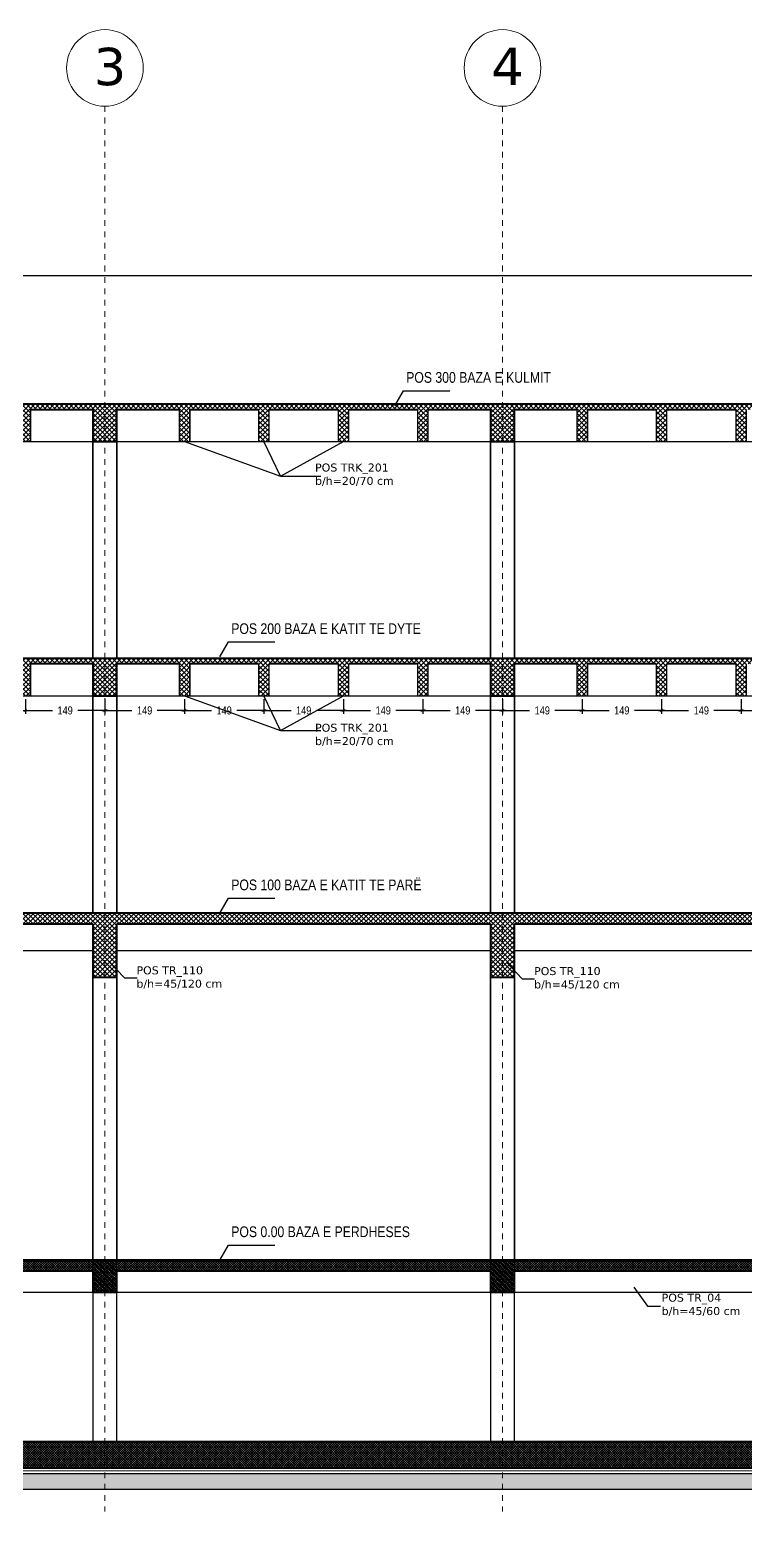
# Model space of a CAD drawing. Header units: centimetres. Extents: x 85226 to 578505, y -13061 to 170378.
# Drawn here: x 441875 to 443216, y 128143 to 130920 of the extents above; entities that cross this region are included whole.
import ezdxf

# ---------------------------------------------------------------- set-up
doc = ezdxf.new("R2010")
doc.units = ezdxf.units.CM
doc.linetypes.add('Dashed', pattern=[10.666667, 5.333333, -5.333333])
for name, color, linetype, lineweight in [('Akset_Pen_No__13', 13, 'Continuous', 18), ('muri', 7, 'Continuous', 40), ('New_01 Bodrumi_Pen_No__87', 87, 'Continuous', 18), ('Spotat', 1, 'Continuous', 15)]:
    doc.layers.add(name, color=color, linetype=linetype, lineweight=lineweight)
doc.layers.add('New_01 Bodrumi_Pen_No__88', color=7, linetype='Continuous', lineweight=18, true_color=0x092600)
doc.layers.add('New_Dimensionet_Pen_No__24', color=7, linetype='Continuous', lineweight=18, true_color=0x7f1f00)
doc.styles.add('Dimensionet CM', font='swissc.ttf', dxfattribs={"height": 15})
doc.styles.add('Mini shkronjat', font='simplex.shx', dxfattribs={"height": 6})
doc.dimstyles.new('Dimensionet CM', dxfattribs={"dimtxt": 10, "dimasz": 6, "dimexe": 6, "dimexo": 6, "dimgap": 10, "dimtad": 0, "dimtih": 1, "dimtoh": 1, "dimtxsty": 'Dimensionet CM', "dimblk": 'ARCHTICK', "dimcen": 1, "dimdle": 6, "dimadec": 0, "dimazin": 0, "dimtfac": 1, "dimtmove": 0, "dimatfit": 3, "dimldrblk": 'ARCHTICK', "dimfxl": 1, "dimarcsym": 0})
pattern_1 = [(135, (305789.556, 198503.813), (-4.49012806, -4.49012806), []), (225, (305789.556, 198503.813), (4.49012806, -4.49012806), [])]

# ---------------------------------------------------------------- blocks, each defined once
blk = doc.blocks.new('_ArchTick')
at = {"layer": 'Spotat', "color": 0, "const_width": 0.15}
blk.add_lwpolyline([(-0.5, -0.5), (0.5, 0.5)], dxfattribs=at)
blk = doc.blocks.new('*D4769')
at = {"color": 0, "lineweight": -2, "transparency": 16777216}
for p, q in [((441866.5, 129665), (441866.5, 129637.8)), ((442015.5, 129665), (442015.5, 129637.8)), ((441860.5, 129643.8), (441917.3, 129643.8)), ((442021.5, 129643.8), (441964.7, 129643.8))]:
    blk.add_line(p, q, dxfattribs=at)
at = {"layer": 'DEFPOINTS', "color": 0, "transparency": 16777216}
for p in [(441866.5, 129671), (442015.5, 129671), (442015.5, 129643.8)]:
    blk.add_point(p, dxfattribs=at)
at = {"color": 0, "lineweight": -2, "transparency": 16777216, "xscale": 6, "yscale": 6, "zscale": 6, "rotation": 180}
blk.add_blockref('_ArchTick', (441866.5, 129643.8), dxfattribs=at)
at = {"color": 0, "lineweight": -2, "transparency": 16777216, "xscale": 6, "yscale": 6, "zscale": 6}
blk.add_blockref('_ArchTick', (442015.5, 129643.8), dxfattribs=at)
at = {"color": 0, "transparency": 16777216, "insert": (441941, 129643.8), "char_height": 15, "attachment_point": 5, "style": 'Dimensionet CM'}
blk.add_mtext('149', dxfattribs=at)
blk = doc.blocks.new('*D4770')
at = {"color": 0, "lineweight": -2, "transparency": 16777216}
for p, q in [((442015.5, 129665), (442015.5, 129637.8)), ((442164.5, 129665), (442164.5, 129637.8)), ((442009.5, 129643.8), (442066.3, 129643.8)), ((442170.5, 129643.8), (442113.7, 129643.8))]:
    blk.add_line(p, q, dxfattribs=at)
at = {"layer": 'DEFPOINTS', "color": 0, "transparency": 16777216}
for p in [(442015.5, 129671), (442164.5, 129671), (442164.5, 129643.8)]:
    blk.add_point(p, dxfattribs=at)
at = {"color": 0, "lineweight": -2, "transparency": 16777216, "xscale": 6, "yscale": 6, "zscale": 6, "rotation": 180}
blk.add_blockref('_ArchTick', (442015.5, 129643.8), dxfattribs=at)
at = {"color": 0, "lineweight": -2, "transparency": 16777216, "xscale": 6, "yscale": 6, "zscale": 6}
blk.add_blockref('_ArchTick', (442164.5, 129643.8), dxfattribs=at)
at = {"color": 0, "transparency": 16777216, "insert": (442090, 129643.8), "char_height": 15, "attachment_point": 5, "style": 'Dimensionet CM'}
blk.add_mtext('149', dxfattribs=at)
blk = doc.blocks.new('*D4771')
at = {"color": 0, "lineweight": -2, "transparency": 16777216}
for p, q in [((442164.5, 129665), (442164.5, 129637.8)), ((442313.5, 129665), (442313.5, 129637.8)), ((442158.5, 129643.8), (442215.3, 129643.8)), ((442319.5, 129643.8), (442262.7, 129643.8))]:
    blk.add_line(p, q, dxfattribs=at)
at = {"layer": 'DEFPOINTS', "color": 0, "transparency": 16777216}
for p in [(442164.5, 129671), (442313.5, 129671), (442313.5, 129643.8)]:
    blk.add_point(p, dxfattribs=at)
at = {"color": 0, "lineweight": -2, "transparency": 16777216, "xscale": 6, "yscale": 6, "zscale": 6, "rotation": 180}
blk.add_blockref('_ArchTick', (442164.5, 129643.8), dxfattribs=at)
at = {"color": 0, "lineweight": -2, "transparency": 16777216, "xscale": 6, "yscale": 6, "zscale": 6}
blk.add_blockref('_ArchTick', (442313.5, 129643.8), dxfattribs=at)
at = {"color": 0, "transparency": 16777216, "insert": (442239, 129643.8), "char_height": 15, "attachment_point": 5, "style": 'Dimensionet CM'}
blk.add_mtext('149', dxfattribs=at)
blk = doc.blocks.new('*D4772')
at = {"color": 0, "lineweight": -2, "transparency": 16777216}
for p, q in [((442313.5, 129665), (442313.5, 129637.8)), ((442462.5, 129665), (442462.5, 129637.8)), ((442307.5, 129643.8), (442364.3, 129643.8)), ((442468.5, 129643.8), (442411.7, 129643.8))]:
    blk.add_line(p, q, dxfattribs=at)
at = {"layer": 'DEFPOINTS', "color": 0, "transparency": 16777216}
for p in [(442313.5, 129671), (442462.5, 129671), (442462.5, 129643.8)]:
    blk.add_point(p, dxfattribs=at)
at = {"color": 0, "lineweight": -2, "transparency": 16777216, "xscale": 6, "yscale": 6, "zscale": 6, "rotation": 180}
blk.add_blockref('_ArchTick', (442313.5, 129643.8), dxfattribs=at)
at = {"color": 0, "lineweight": -2, "transparency": 16777216, "xscale": 6, "yscale": 6, "zscale": 6}
blk.add_blockref('_ArchTick', (442462.5, 129643.8), dxfattribs=at)
at = {"color": 0, "transparency": 16777216, "insert": (442388, 129643.8), "char_height": 15, "attachment_point": 5, "style": 'Dimensionet CM'}
blk.add_mtext('149', dxfattribs=at)
blk = doc.blocks.new('*D4773')
at = {"color": 0, "lineweight": -2, "transparency": 16777216}
for p, q in [((442462.5, 129665), (442462.5, 129637.8)), ((442611.5, 129665), (442611.5, 129637.8)), ((442456.5, 129643.8), (442513.3, 129643.8)), ((442617.5, 129643.8), (442560.7, 129643.8))]:
    blk.add_line(p, q, dxfattribs=at)
at = {"layer": 'DEFPOINTS', "color": 0, "transparency": 16777216}
for p in [(442462.5, 129671), (442611.5, 129671), (442611.5, 129643.8)]:
    blk.add_point(p, dxfattribs=at)
at = {"color": 0, "lineweight": -2, "transparency": 16777216, "xscale": 6, "yscale": 6, "zscale": 6, "rotation": 180}
blk.add_blockref('_ArchTick', (442462.5, 129643.8), dxfattribs=at)
at = {"color": 0, "lineweight": -2, "transparency": 16777216, "xscale": 6, "yscale": 6, "zscale": 6}
blk.add_blockref('_ArchTick', (442611.5, 129643.8), dxfattribs=at)
at = {"color": 0, "transparency": 16777216, "insert": (442537, 129643.8), "char_height": 15, "attachment_point": 5, "style": 'Dimensionet CM'}
blk.add_mtext('149', dxfattribs=at)
blk = doc.blocks.new('*D4774')
at = {"color": 0, "lineweight": -2, "transparency": 16777216}
for p, q in [((442611.5, 129665), (442611.5, 129637.8)), ((442760.5, 129665), (442760.5, 129637.8)), ((442605.5, 129643.8), (442662.3, 129643.8)), ((442766.5, 129643.8), (442709.7, 129643.8))]:
    blk.add_line(p, q, dxfattribs=at)
at = {"layer": 'DEFPOINTS', "color": 0, "transparency": 16777216}
for p in [(442611.5, 129671), (442760.5, 129671), (442760.5, 129643.8)]:
    blk.add_point(p, dxfattribs=at)
at = {"color": 0, "lineweight": -2, "transparency": 16777216, "xscale": 6, "yscale": 6, "zscale": 6, "rotation": 180}
blk.add_blockref('_ArchTick', (442611.5, 129643.8), dxfattribs=at)
at = {"color": 0, "lineweight": -2, "transparency": 16777216, "xscale": 6, "yscale": 6, "zscale": 6}
blk.add_blockref('_ArchTick', (442760.5, 129643.8), dxfattribs=at)
at = {"color": 0, "transparency": 16777216, "insert": (442686, 129643.8), "char_height": 15, "attachment_point": 5, "style": 'Dimensionet CM'}
blk.add_mtext('149', dxfattribs=at)
blk = doc.blocks.new('*D4775')
at = {"color": 0, "lineweight": -2, "transparency": 16777216}
for p, q in [((442760.5, 129665), (442760.5, 129637.8)), ((442909.5, 129665), (442909.5, 129637.8)), ((442754.5, 129643.8), (442811.3, 129643.8)), ((442915.5, 129643.8), (442858.7, 129643.8))]:
    blk.add_line(p, q, dxfattribs=at)
at = {"layer": 'DEFPOINTS', "color": 0, "transparency": 16777216}
for p in [(442760.5, 129671), (442909.5, 129671), (442909.5, 129643.8)]:
    blk.add_point(p, dxfattribs=at)
at = {"color": 0, "lineweight": -2, "transparency": 16777216, "xscale": 6, "yscale": 6, "zscale": 6, "rotation": 180}
blk.add_blockref('_ArchTick', (442760.5, 129643.8), dxfattribs=at)
at = {"color": 0, "lineweight": -2, "transparency": 16777216, "xscale": 6, "yscale": 6, "zscale": 6}
blk.add_blockref('_ArchTick', (442909.5, 129643.8), dxfattribs=at)
at = {"color": 0, "transparency": 16777216, "insert": (442835, 129643.8), "char_height": 15, "attachment_point": 5, "style": 'Dimensionet CM'}
blk.add_mtext('149', dxfattribs=at)
blk = doc.blocks.new('*D4776')
at = {"color": 0, "lineweight": -2, "transparency": 16777216}
for p, q in [((442909.5, 129665), (442909.5, 129637.8)), ((443058.5, 129665), (443058.5, 129637.8)), ((442903.5, 129643.8), (442960.3, 129643.8)), ((443064.5, 129643.8), (443007.7, 129643.8))]:
    blk.add_line(p, q, dxfattribs=at)
at = {"layer": 'DEFPOINTS', "color": 0, "transparency": 16777216}
for p in [(442909.5, 129671), (443058.5, 129671), (443058.5, 129643.8)]:
    blk.add_point(p, dxfattribs=at)
at = {"color": 0, "lineweight": -2, "transparency": 16777216, "xscale": 6, "yscale": 6, "zscale": 6, "rotation": 180}
blk.add_blockref('_ArchTick', (442909.5, 129643.8), dxfattribs=at)
at = {"color": 0, "lineweight": -2, "transparency": 16777216, "xscale": 6, "yscale": 6, "zscale": 6}
blk.add_blockref('_ArchTick', (443058.5, 129643.8), dxfattribs=at)
at = {"color": 0, "transparency": 16777216, "insert": (442984, 129643.8), "char_height": 15, "attachment_point": 5, "style": 'Dimensionet CM'}
blk.add_mtext('149', dxfattribs=at)
blk = doc.blocks.new('*D4808')
at = {"color": 0, "lineweight": -2, "transparency": 16777216}
for p, q in [((443058.5, 129665), (443058.5, 129637.8)), ((443207.5, 129665), (443207.5, 129637.8)), ((443052.5, 129643.8), (443109.3, 129643.8)), ((443213.5, 129643.8), (443156.7, 129643.8))]:
    blk.add_line(p, q, dxfattribs=at)
at = {"layer": 'DEFPOINTS', "color": 0, "transparency": 16777216}
for p in [(443058.5, 129671), (443207.5, 129671), (443207.5, 129643.8)]:
    blk.add_point(p, dxfattribs=at)
at = {"color": 0, "lineweight": -2, "transparency": 16777216, "xscale": 6, "yscale": 6, "zscale": 6, "rotation": 180}
blk.add_blockref('_ArchTick', (443058.5, 129643.8), dxfattribs=at)
at = {"color": 0, "lineweight": -2, "transparency": 16777216, "xscale": 6, "yscale": 6, "zscale": 6}
blk.add_blockref('_ArchTick', (443207.5, 129643.8), dxfattribs=at)
at = {"color": 0, "transparency": 16777216, "insert": (443133, 129643.8), "char_height": 15, "attachment_point": 5, "style": 'Dimensionet CM'}
blk.add_mtext('149', dxfattribs=at)
blk = doc.blocks.new('*D4809')
at = {"color": 0, "lineweight": -2, "transparency": 16777216}
for p, q in [((443207.5, 129665), (443207.5, 129637.8)), ((443356.5, 129665), (443356.5, 129637.8)), ((443201.5, 129643.8), (443258.3, 129643.8)), ((443362.5, 129643.8), (443305.7, 129643.8))]:
    blk.add_line(p, q, dxfattribs=at)
at = {"layer": 'DEFPOINTS', "color": 0, "transparency": 16777216}
for p in [(443207.5, 129671), (443356.5, 129671), (443356.5, 129643.8)]:
    blk.add_point(p, dxfattribs=at)
at = {"color": 0, "lineweight": -2, "transparency": 16777216, "xscale": 6, "yscale": 6, "zscale": 6, "rotation": 180}
blk.add_blockref('_ArchTick', (443207.5, 129643.8), dxfattribs=at)
at = {"color": 0, "lineweight": -2, "transparency": 16777216, "xscale": 6, "yscale": 6, "zscale": 6}
blk.add_blockref('_ArchTick', (443356.5, 129643.8), dxfattribs=at)
at = {"color": 0, "transparency": 16777216, "insert": (443282, 129643.8), "char_height": 15, "attachment_point": 5, "style": 'Dimensionet CM'}
blk.add_mtext('149', dxfattribs=at)

msp = doc.modelspace()

# ---------------------------------------------------------------- hatches: boundary and pattern name
h = msp.add_hatch()
h.set_pattern_fill('ANSI37', color=256, scale=2, angle=90, style=0)
h.set_pattern_definition([(135, (305789.556, 198980.813), (-4.49012806, -4.49012806), []), (225, (305789.556, 198980.813), (4.49012806, -4.49012806), [])])
h.paths.add_polyline_path([(442015.535, 130217.973), (441270.535, 130217.973), (441270.535, 130147.973), (441293.035, 130147.973), (441293.035, 130207.973), (441409.535, 130207.973), (441409.535, 130147.973), (441429.535, 130147.973), (441429.535, 130207.973), (441558.535, 130207.973), (441558.535, 130147.973), (441578.535, 130147.973), (441578.535, 130207.973), (441707.535, 130207.973), (441707.535, 130147.973), (441727.535, 130147.973), (441727.535, 130207.973), (441856.535, 130207.973), (441856.535, 130147.973), (441876.535, 130147.973), (441876.535, 130207.973), (441993.035, 130207.973), (441993.035, 130147.973), (442015.535, 130147.973)])
h = msp.add_hatch()
h.set_pattern_fill('ANSI37', color=256, scale=2, angle=90, style=0)
h.set_pattern_definition([(135, (306534.556, 198980.813), (-4.49012806, -4.49012806), []), (225, (306534.556, 198980.813), (4.49012806, -4.49012806), [])])
h.paths.add_polyline_path([(442760.535, 130217.973), (442015.535, 130217.973), (442015.535, 130147.973), (442038.035, 130147.973), (442038.035, 130207.973), (442154.535, 130207.973), (442154.535, 130147.973), (442174.535, 130147.973), (442174.535, 130207.973), (442303.535, 130207.973), (442303.535, 130147.973), (442323.535, 130147.973), (442323.535, 130207.973), (442452.535, 130207.973), (442452.535, 130147.973), (442472.535, 130147.973), (442472.535, 130207.973), (442601.535, 130207.973), (442601.535, 130147.973), (442621.535, 130147.973), (442621.535, 130207.973), (442738.035, 130207.973), (442738.035, 130147.973), (442760.535, 130147.973)])
h = msp.add_hatch()
h.set_pattern_fill('ANSI37', color=256, scale=2, angle=90, style=0)
h.set_pattern_definition([(135, (307279.556, 198980.813), (-4.49012806, -4.49012806), []), (225, (307279.556, 198980.813), (4.49012806, -4.49012806), [])])
h.paths.add_polyline_path([(443505.535, 130217.973), (442760.535, 130217.973), (442760.535, 130147.973), (442783.035, 130147.973), (442783.035, 130207.973), (442899.535, 130207.973), (442899.535, 130147.973), (442919.535, 130147.973), (442919.535, 130207.973), (443048.535, 130207.973), (443048.535, 130147.973), (443068.535, 130147.973), (443068.535, 130207.973), (443197.535, 130207.973), (443197.535, 130147.973), (443217.535, 130147.973), (443217.535, 130207.973), (443346.535, 130207.973), (443346.535, 130147.973), (443366.535, 130147.973), (443366.535, 130207.973), (443483.035, 130207.973), (443483.035, 130147.973), (443505.535, 130147.973)])
h = msp.add_hatch()
h.set_pattern_fill('ANSI37', color=256, scale=2, angle=90, style=0)
h.set_pattern_definition(pattern_1)
h.paths.add_polyline_path([(441293.035, 129730.973), (441409.535, 129730.973), (441409.535, 129670.973), (441429.535, 129670.973), (441429.535, 129730.973), (441558.535, 129730.973), (441558.535, 129670.973), (441578.535, 129670.973), (441578.535, 129730.973), (441707.535, 129730.973), (441707.535, 129670.973), (441727.535, 129670.973), (441727.535, 129730.973), (441856.535, 129730.973), (441856.535, 129670.973), (441876.535, 129670.973), (441876.535, 129730.973), (441993.035, 129730.973), (441993.035, 129670.973), (442015.535, 129670.973), (442015.535, 129740.973), (441270.535, 129740.973), (441270.535, 129670.973), (441293.035, 129670.973)])
h = msp.add_hatch()
h.set_pattern_fill('ANSI37', color=256, scale=2, angle=90, style=0)
h.set_pattern_definition(pattern_1)
h.paths.add_polyline_path([(442038.035, 129730.973), (442154.535, 129730.973), (442154.535, 129670.973), (442174.535, 129670.973), (442174.535, 129730.973), (442303.535, 129730.973), (442303.535, 129670.973), (442323.535, 129670.973), (442323.535, 129730.973), (442452.535, 129730.973), (442452.535, 129670.973), (442472.535, 129670.973), (442472.535, 129730.973), (442601.535, 129730.973), (442601.535, 129670.973), (442621.535, 129670.973), (442621.535, 129730.973), (442738.035, 129730.973), (442738.035, 129670.973), (442760.535, 129670.973), (442760.535, 129740.973), (442738.035, 129740.973), (442738.035, 129740.973), (442038.035, 129740.973), (442038.035, 129740.973), (442015.535, 129740.973), (442015.535, 129670.973), (442038.035, 129670.973)])
h = msp.add_hatch()
h.set_pattern_fill('ANSI37', color=256, scale=2, angle=90, style=0)
h.set_pattern_definition([(135, (306534.556, 198503.813), (-4.49012806, -4.49012806), []), (225, (306534.556, 198503.813), (4.49012806, -4.49012806), [])])
h.paths.add_polyline_path([(443505.535, 129740.973), (443483.035, 129740.973), (443483.035, 129740.973), (442783.035, 129740.973), (442783.035, 129740.973), (442760.535, 129740.973), (442760.535, 129670.973), (442783.035, 129670.973), (442783.035, 129730.973), (442899.535, 129730.973), (442899.535, 129670.973), (442919.535, 129670.973), (442919.535, 129730.973), (443048.535, 129730.973), (443048.535, 129670.973), (443068.535, 129670.973), (443068.535, 129730.973), (443197.535, 129730.973), (443197.535, 129670.973), (443217.535, 129670.973), (443217.535, 129730.973), (443346.535, 129730.973), (443346.535, 129670.973), (443366.535, 129670.973), (443366.535, 129730.973), (443483.035, 129730.973), (443483.035, 129670.973), (443505.535, 129670.973)])
h = msp.add_hatch()
h.set_pattern_fill('ANSI37', color=256, scale=2, angle=90, style=0)
h.set_pattern_definition([(135, (305789.556, 198486.813), (-4.49012806, -4.49012806), []), (225, (305789.556, 198486.813), (4.49012806, -4.49012806), [])])
h.paths.add_polyline_path([(440525.535, 129263.973), (440353.035, 129263.973), (440353.035, 129243.973), (440503.035, 129243.973), (440503.035, 129193.973), (440525.535, 129193.973)])
h.paths.add_polyline_path([(440548.035, 129243.973), (441248.035, 129243.973), (441248.035, 129143.973), (441270.535, 129143.973), (441270.535, 129263.973), (440525.535, 129263.973), (440525.535, 129193.973), (440548.035, 129193.973)])
h.paths.add_polyline_path([(442015.535, 129263.973), (441270.535, 129263.973), (441270.535, 129143.973), (441293.035, 129143.973), (441293.035, 129193.973), (441293.035, 129243.973), (441993.035, 129243.973), (441993.035, 129143.973), (442015.535, 129143.973)])
h.paths.add_polyline_path([(442760.535, 129263.973), (442015.535, 129263.973), (442015.535, 129143.973), (442038.035, 129143.973), (442038.035, 129193.973), (442038.035, 129243.973), (442738.035, 129243.973), (442738.035, 129143.973), (442760.535, 129143.973)])
h.paths.add_polyline_path([(443505.535, 129263.973), (442760.535, 129263.973), (442760.535, 129143.973), (442783.035, 129143.973), (442783.035, 129193.973), (442783.035, 129243.973), (443483.035, 129243.973), (443483.035, 129143.973), (443505.535, 129143.973)])
h.paths.add_polyline_path([(444250.535, 129263.973), (443505.535, 129263.973), (443505.535, 129143.973), (443528.035, 129143.973), (443528.035, 129193.973), (443528.035, 129243.973), (444228.035, 129243.973), (444228.035, 129143.973), (444250.535, 129143.973)])
h.paths.add_polyline_path([(444995.535, 129263.973), (444250.535, 129263.973), (444250.535, 129143.973), (444273.035, 129143.973), (444273.035, 129193.973), (444273.035, 129243.973), (444973.035, 129243.973), (444973.035, 129143.973), (444995.535, 129143.973)])
h.paths.add_polyline_path([(445018.035, 129263.973), (444995.535, 129263.973), (444995.535, 129143.973), (445018.035, 129143.973), (445018.035, 129193.973)])
h = msp.add_hatch()
h.set_pattern_fill('ANSI37', color=256)
h.set_pattern_definition([(45, (-606032.4683, 729613.727), (-2.24506403, 2.24506403), []), (135, (-606032.4683, 729613.727), (-2.24506403, -2.24506403), [])])
h.paths.add_polyline_path([(440503.035, 128613.973), (440503.035, 128553.973), (440548.035, 128553.973), (440548.035, 128593.973), (441248.035, 128593.973), (441248.035, 128553.973), (441293.035, 128553.973), (441293.035, 128593.973), (441993.035, 128593.973), (441993.035, 128553.973), (442038.035, 128553.973), (442038.035, 128593.973), (442738.035, 128593.973), (442738.035, 128553.973), (442783.035, 128553.973), (442783.035, 128593.973), (443483.035, 128593.973), (443483.035, 128553.973), (443528.035, 128553.973), (443528.035, 128593.973), (444228.035, 128593.973), (444228.035, 128553.973), (444273.035, 128553.973), (444273.035, 128593.973), (444973.035, 128593.973), (444973.035, 128553.973), (445018.035, 128553.973), (445018.035, 128613.973)])
h = msp.add_hatch()
h.set_pattern_fill('ANSI37', color=256, scale=2, angle=90, style=0)
h.set_pattern_definition([(135, (307279.556, 198486.813), (-4.49012806, -4.49012806), []), (225, (307279.556, 198486.813), (4.49012806, -4.49012806), [])])
h.paths.add_polyline_path([(442015.535, 128613.973), (441993.035, 128613.973), (441993.035, 128553.973), (442015.535, 128553.973)])
h.paths.add_polyline_path([(442038.035, 128613.973), (442015.535, 128613.973), (442015.535, 128553.973), (442038.035, 128553.973)])
h = msp.add_hatch()
h.set_pattern_fill('ANSI37', color=256, scale=2, angle=90, style=0)
h.set_pattern_definition([(135, (308024.556, 198486.813), (-4.49012806, -4.49012806), []), (225, (308024.556, 198486.813), (4.49012806, -4.49012806), [])])
h.paths.add_polyline_path([(442760.535, 128613.973), (442738.035, 128613.973), (442738.035, 128553.973), (442760.535, 128553.973)])
h.paths.add_polyline_path([(442783.035, 128613.973), (442760.535, 128613.973), (442760.535, 128553.973), (442783.035, 128553.973)])
h = msp.add_hatch()
h.set_pattern_fill('ANSI37', color=256)
h.set_pattern_definition([(45, (-606032.4683, 729907.1185), (-2.24506403, 2.24506403), []), (135, (-606032.4683, 729907.1185), (-2.24506403, -2.24506403), [])])
h.paths.add_polyline_path([(445038.035, 128223.973), (440483.035, 128223.973), (440483.035, 128273.973), (445038.035, 128273.973)])
h = msp.add_hatch()
h.set_pattern_fill('GRAVEL', color=256)
h.set_pattern_definition([(228.0127875, (-606014.1803, 729932.5185), (-203.200000016, -228.5999999858), [3.4172144, -338.3048364]), (184.969741, (-606016.4663, 729929.9785), (304.7999998794, 25.400001447), [5.8640472, -580.54048894]), (132.5104471, (-606022.3083, 729929.4705), (254.0000001073, -279.3999999025), [4.1348152, -409.34722794]), (267.273689, (-606032.2143, 729923.1205), (25.4000000532, 507.9999999973), [5.3400452, -528.66437426]), (292.83365418, (-606032.4683, 729917.7865), (-127.0000000106, 304.7999999956), [5.236337, -518.39807745]), (357.273689, (-606030.4363, 729912.9605), (-507.9999999973, 25.4000000532), [5.3400452, -528.66437426]), (37.69424047, (-606025.1023, 729912.7065), (-330.19999998536, -254.000000019), [7.0619366, -699.13115314]), (72.25532837, (-606019.5143, 729917.0245), (177.8000000478, 558.7999999848), [6.6671952, -660.052566]), (121.42956562, (-606017.4823, 729923.3745), (-203.2000000288, 330.1999999823), [5.35813, -530.455457]), (175.2363583, (-606020.2763, 729927.9465), (279.399999996, -25.400000044), [6.1171328, -299.7393695]), (222.3974378, (-606026.3723, 729928.4545), (-304.79999999025, -279.40000001064), [7.9107792, -783.1677251]), (138.81407483, (-606007.0683, 729922.8665), (-177.7999999893, 152.4000000124), [2.7000454, -267.30565824]), (171.4692344, (-606009.1003, 729924.6445), (330.2000000089, -50.7999999424), [5.1368198, -508.54638997]), (225, (-606014.18, 729925.406), (-4e-15, -25.4), [3.5920934, -32.3289311]), (203.1985905, (-606015.9583, 729928.4545), (127.0000000035, 50.799999991), [1.9344132, -191.5062237]), (291.8014095, (-606017.7363, 729927.6925), (-25.400000005, 76.199999998), [2.7356562, -134.0475299]), (30.96375653, (-606016.7203, 729925.1525), (76.200000002, 50.799999997), [4.4431966, -143.66298153]), (161.5650512, (-606012.91, 729927.4385), (50.8, -25.4), [3.2128714, -77.10898117]), (16.38954033, (-606032.4683, 729927.6925), (254, 76.2), [4.50088, -445.5882667]), (70.34617594, (-606028.1503, 729928.9625), (-101.6000000093, -279.3999999967), [3.7759894, -373.8221568]), (293.1985905, (-606012.9103, 729932.5185), (-50.799999991, 127.000000004), [3.868801, -189.5718359]), (343.61045967, (-606011.3863, 729928.9625), (-254.0000000053, 76.1999999822), [4.50088, -445.5882667]), (339.44395478, (-606032.4683, 729911.9445), (-127, 50.8), [4.340352, -212.67734313]), (294.7751406, (-606028.4043, 729910.4205), (-127.0000001512, 279.3999999313), [3.6367212, -360.0359338]), (66.8014095, (-606012.6563, 729907.1185), (50.799999992, 127.000000003), [3.868801, -189.5718359]), (17.35402464, (-606011.1323, 729910.6745), (-330.1999999934, -101.6000000213), [4.2578274, -421.5237598]), (69.44395478, (-606025.1023, 729907.1185), (-50.800000001, -127), [2.170176, -214.84751913]), (101.30993247, (-606014.1803, 729907.1185), (-25.4, 101.6), [1.295146, -128.21994965]), (165.96375653, (-606014.434, 729908.3885), (76.2, -25.4), [5.236337, -99.4905459]), (186.00900596, (-606019.5143, 729909.6585), (253.9999999987, 25.4000000133), [4.85267, -480.41364863]), (303.6900675, (-606016.72, 729922.8665), (-25.400000004, 50.8), [3.6632388, -87.9177636]), (353.15722659, (-606014.6883, 729919.8185), (431.80000000266, -50.7999999774), [6.3955676, -633.16009065]), (60.9453959, (-606008.3383, 729919.0565), (-101.600000003, -177.7999999984), [2.6150824, -258.8939232]), (90, (-606007.068, 729921.342), (-25.4, 25.4), [1.524, -23.876]), (120.25643716, (-606020.0223, 729910.4205), (101.5999999876, -177.800000007), [3.5286696, -349.33940773]), (48.0127875, (-606021.8003, 729913.4685), (203.2000000168, 228.599999985), [6.8344288, -334.887622]), (0, (-606017.228, 729918.548), (25.4, 25.4), [6.604, -18.796]), (325.3048465, (-606010.6243, 729918.5485), (254.0000000962, -177.7999998625), [4.0160956, -397.59316724]), (254.0546041, (-606007.3223, 729916.2625), (-25.399999998, -101.6), [3.6982908, -181.2165004]), (207.64597536, (-606008.3383, 729912.7065), (-482.6000000177, -253.9999999663), [6.021451, -596.12464423]), (175.42607874, (-606013.6723, 729909.9125), (-330.2, 25.4), [6.3702946, -630.65846456])])
h.paths.add_polyline_path([(440463.035, 128213.973), (445058.035, 128213.973), (445058.035, 128183.973), (440463.035, 128183.973)])

# ---------------------------------------------------------------- linework, layer by layer
for p, q in [((445718.028, 130457.973), (440859.578, 130457.973)), ((440859.578, 130217.973), (445018.035, 130217.973)), ((442558.502, 130214.866), (442574.793, 130242.942)), ((442574.793, 130242.942), (442661.584, 130242.942)), ((441993.035, 130207.973), (441876.535, 130207.973)), ((441993.035, 129740.973), (441993.035, 130207.973)), ((441993.035, 130207.973), (441993.035, 129740.973)), ((441993.035, 129740.973), (441993.035, 130207.973)), ((442038.035, 130207.973), (442038.035, 129740.973)), ((442154.535, 130207.973), (442038.035, 130207.973)), ((442038.035, 129740.973), (442038.035, 130207.973)), ((442038.035, 129740.973), (442038.035, 130207.973)), ((442154.535, 130207.973), (442154.535, 130147.973)), ((442303.535, 130207.973), (442174.535, 130207.973)), ((442174.535, 130207.973), (442174.535, 130147.973)), ((442452.535, 130207.973), (442323.535, 130207.973)), ((442601.535, 130207.973), (442472.535, 130207.973)), ((442738.035, 130207.973), (442621.535, 130207.973)), ((442738.035, 130207.973), (442738.035, 129740.973)), ((442738.035, 129740.973), (442738.035, 130207.973)), ((442738.035, 129740.973), (442738.035, 130197.973)), ((442899.535, 130207.973), (442783.035, 130207.973)), ((442783.035, 129740.973), (442783.035, 130207.973)), ((442783.035, 129740.973), (442783.035, 130207.973)), ((442783.035, 130197.973), (442783.035, 129740.973)), ((442899.535, 130207.973), (442899.535, 130147.973)), ((443048.535, 130207.973), (442919.535, 130207.973)), ((442919.535, 130207.973), (442919.535, 130147.973)), ((443197.535, 130207.973), (443068.535, 130207.973)), ((440548.035, 130147.973), (444973.035, 130147.973)), ((442164.535, 130147.973), (442344.325, 130083.083)), ((442344.325, 130083.083), (442313.535, 130147.973)), ((442344.325, 130083.083), (442462.535, 130147.973)), ((442344.325, 130083.083), (442420.129, 130083.083)), ((442230.76, 129744.1), (442247.05, 129772.176)), ((442247.05, 129772.176), (442333.842, 129772.176)), ((441293.035, 129740.973), (441993.035, 129740.973)), ((441993.035, 129740.973), (442038.035, 129740.973)), ((441993.035, 129730.973), (441993.035, 129263.973)), ((441993.035, 129263.973), (441993.035, 129730.973)), ((442038.035, 129740.973), (442738.035, 129740.973)), ((442038.035, 129263.973), (442038.035, 129730.973)), ((442038.035, 129730.973), (442038.035, 129263.973)), ((442154.535, 129730.973), (442154.535, 129670.973)), ((442174.535, 129730.973), (442174.535, 129670.973)), ((442738.035, 129740.973), (442783.035, 129740.973)), ((442738.035, 129730.973), (442738.035, 129263.973)), ((442738.035, 129263.973), (442738.035, 129730.973)), ((442783.035, 129740.973), (443483.035, 129740.973)), ((442783.035, 129263.973), (442783.035, 129730.973)), ((442783.035, 129730.973), (442783.035, 129263.973)), ((442899.535, 129730.973), (442899.535, 129670.973)), ((442919.535, 129730.973), (442919.535, 129670.973)), ((441293.035, 129670.973), (444973.035, 129670.973)), ((442164.535, 129670.973), (442344.325, 129606.083)), ((442344.325, 129606.083), (442313.535, 129670.973)), ((442344.325, 129606.083), (442462.535, 129670.973)), ((442344.325, 129606.083), (442420.129, 129606.083)), ((442230.76, 129263.973), (442247.05, 129292.049)), ((442247.05, 129292.049), (442333.842, 129292.049)), ((441293.035, 129263.973), (441993.035, 129263.973)), ((441993.035, 129263.973), (442038.035, 129263.973)), ((442038.035, 129263.973), (442738.035, 129263.973)), ((442738.035, 129263.973), (442783.035, 129263.973)), ((442783.035, 129263.973), (443483.035, 129263.973)), ((441293.035, 129193.973), (441993.035, 129193.973)), ((441993.035, 128613.973), (441993.035, 129193.973)), ((441993.035, 129193.973), (441993.035, 128613.973)), ((442038.035, 129193.973), (442038.035, 128613.973)), ((442038.035, 128613.973), (442038.035, 129193.973)), ((442038.035, 129193.973), (442738.035, 129193.973)), ((442738.035, 128613.973), (442738.035, 129193.973)), ((442738.035, 129193.973), (442738.035, 128613.973)), ((442783.035, 129193.973), (442783.035, 128613.973)), ((442783.035, 128613.973), (442783.035, 129193.973)), ((442783.035, 129193.973), (443483.035, 129193.973)), ((442023.19, 129173.378), (442052.407, 129142.604)), ((442768.19, 129172.009), (442797.407, 129141.236)), ((441993.035, 129143.973), (442038.035, 129143.973)), ((442052.407, 129142.604), (442075.702, 129142.604)), ((442738.035, 129143.973), (442783.035, 129143.973)), ((442797.407, 129141.236), (442820.702, 129141.236)), ((442230.76, 128613.973), (442247.05, 128642.049)), ((442247.05, 128642.049), (442333.842, 128642.049)), ((440548.035, 128553.973), (444973.035, 128553.973)), ((443006.748, 128563.285), (443032.186, 128527.528)), ((443032.186, 128527.528), (443056.329, 128527.528))]:
    msp.add_line(p, q)
for points in [[(441856.535, 130207.973), (441856.535, 130147.973), (441876.535, 130147.973), (441876.535, 130207.973)], [(442154.535, 130207.973), (442154.535, 130147.973), (442174.535, 130147.973), (442174.535, 130207.973)], [(442303.535, 130207.973), (442303.535, 130147.973), (442323.535, 130147.973), (442323.535, 130207.973)], [(442452.535, 130207.973), (442452.535, 130147.973), (442472.535, 130147.973), (442472.535, 130207.973)], [(442601.535, 130207.973), (442601.535, 130147.973), (442621.535, 130147.973), (442621.535, 130207.973)], [(442899.535, 130207.973), (442899.535, 130147.973), (442919.535, 130147.973), (442919.535, 130207.973)], [(443048.535, 130207.973), (443048.535, 130147.973), (443068.535, 130147.973), (443068.535, 130207.973)], [(443197.535, 130207.973), (443197.535, 130147.973), (443217.535, 130147.973), (443217.535, 130207.973)], [(441856.535, 129730.973), (441856.535, 129670.973), (441876.535, 129670.973), (441876.535, 129730.973)], [(442154.535, 129730.973), (442154.535, 129670.973), (442174.535, 129670.973), (442174.535, 129730.973)], [(442303.535, 129730.973), (442303.535, 129670.973), (442323.535, 129670.973), (442323.535, 129730.973)], [(442452.535, 129730.973), (442452.535, 129670.973), (442472.535, 129670.973), (442472.535, 129730.973)], [(442601.535, 129730.973), (442601.535, 129670.973), (442621.535, 129670.973), (442621.535, 129730.973)], [(442899.535, 129730.973), (442899.535, 129670.973), (442919.535, 129670.973), (442919.535, 129730.973)], [(443048.535, 129730.973), (443048.535, 129670.973), (443068.535, 129670.973), (443068.535, 129730.973)], [(443197.535, 129730.973), (443197.535, 129670.973), (443217.535, 129670.973), (443217.535, 129730.973)], [(441993.035, 128613.973), (441993.035, 128553.973), (442038.035, 128553.973), (442038.035, 128613.973), (441993.035, 128613.973)], [(442738.035, 128613.973), (442738.035, 128553.973), (442783.035, 128553.973), (442783.035, 128613.973), (442738.035, 128613.973)], [(440463.035, 128213.973), (445058.035, 128213.973), (445058.035, 128183.973), (440463.035, 128183.973), (440463.035, 128213.973)]]:
    msp.add_lwpolyline(points)
for points in [[(441993.035, 128273.973), (442038.035, 128273.973), (442038.035, 128553.973), (441993.035, 128553.973)], [(442738.035, 128273.973), (442783.035, 128273.973), (442783.035, 128553.973), (442738.035, 128553.973)]]:
    msp.add_lwpolyline(points, close=True)
at = {"layer": 'Akset_Pen_No__13', "color": 251, "linetype": 'Dashed', "ltscale": 2}
for p, q in [((442015.535, 130775.961), (442015.535, 128143.089)), ((442760.535, 130775.961), (442760.535, 128143.089))]:
    msp.add_line(p, q, dxfattribs=at)
at = {"layer": 'Akset_Pen_No__13', "color": 251, "ltscale": 2}
for centre in [(442015.535, 130847.766), (442760.535, 130847.766)]:
    msp.add_circle(centre, 71.805, dxfattribs=at)
at = {"layer": 'muri'}
for p, q in [((445018.035, 130217.973), (440353.035, 130217.973)), ((441876.535, 130207.973), (441993.035, 130207.973)), ((441993.035, 130207.973), (441993.035, 130147.973)), ((442038.035, 130147.973), (442038.035, 130207.973)), ((442038.035, 130207.973), (442154.535, 130207.973)), ((442174.535, 130207.973), (442303.535, 130207.973)), ((442323.535, 130207.973), (442452.535, 130207.973)), ((442472.535, 130207.973), (442601.535, 130207.973)), ((442621.535, 130207.973), (442738.035, 130207.973)), ((442738.035, 130207.973), (442738.035, 130147.973)), ((442783.035, 130147.973), (442783.035, 130207.973)), ((442783.035, 130207.973), (442899.535, 130207.973)), ((442919.535, 130207.973), (443048.535, 130207.973)), ((443068.535, 130207.973), (443197.535, 130207.973)), ((441993.035, 130147.973), (442038.035, 130147.973)), ((442738.035, 130147.973), (442783.035, 130147.973)), ((445018.035, 129740.973), (440353.035, 129740.973)), ((441993.035, 129730.973), (441876.535, 129730.973)), ((441993.035, 129730.973), (441993.035, 129670.973)), ((442038.035, 129670.973), (442038.035, 129730.973)), ((442154.535, 129730.973), (442038.035, 129730.973)), ((442303.535, 129730.973), (442174.535, 129730.973)), ((442452.535, 129730.973), (442323.535, 129730.973)), ((442601.535, 129730.973), (442472.535, 129730.973)), ((442738.035, 129730.973), (442621.535, 129730.973)), ((442738.035, 129730.973), (442738.035, 129670.973)), ((442783.035, 129670.973), (442783.035, 129730.973)), ((442899.535, 129730.973), (442783.035, 129730.973)), ((443048.535, 129730.973), (442919.535, 129730.973)), ((443197.535, 129730.973), (443068.535, 129730.973)), ((441993.035, 129670.973), (442038.035, 129670.973)), ((442738.035, 129670.973), (442783.035, 129670.973)), ((445018.035, 129263.973), (440353.035, 129263.973)), ((441293.035, 129243.973), (441993.035, 129243.973)), ((441993.035, 129243.973), (441993.035, 129143.973)), ((442038.035, 129243.973), (442738.035, 129243.973)), ((442038.035, 129143.973), (442038.035, 129243.973)), ((442738.035, 129243.973), (442738.035, 129143.973)), ((442783.035, 129243.973), (443483.035, 129243.973)), ((442783.035, 129143.973), (442783.035, 129243.973)), ((441993.035, 129143.973), (442038.035, 129143.973)), ((442738.035, 129143.973), (442783.035, 129143.973)), ((440503.035, 128613.973), (451292.695, 128613.973))]:
    msp.add_line(p, q, dxfattribs=at)
msp.add_lwpolyline([(441293.035, 128593.973), (441993.035, 128593.973), (441993.035, 128553.973), (442038.035, 128553.973), (442038.035, 128593.973), (442738.035, 128593.973), (442738.035, 128553.973), (442783.035, 128553.973), (442783.035, 128593.973), (443483.035, 128593.973), (443483.035, 128553.973), (443528.035, 128553.973), (443528.035, 128593.973), (444228.035, 128593.973), (444228.035, 128553.973), (444273.035, 128553.973), (444273.035, 128593.973), (444973.035, 128593.973), (444973.035, 128553.973), (445018.035, 128553.973), (445018.035, 128613.973), (440503.035, 128613.973)], dxfattribs=at)
msp.add_lwpolyline([(445038.035, 128223.973), (440483.035, 128223.973), (440483.035, 128273.973), (445038.035, 128273.973)], close=True, dxfattribs=at)
at = {"layer": 'New_01 Bodrumi_Pen_No__87', "color": 87, "linetype": 'Continuous', "lineweight": 18}
msp.add_line((440859.578, 130457.973), (445718.028, 130457.973), dxfattribs=at)
at = {"layer": 'New_01 Bodrumi_Pen_No__88', "color": 98, "linetype": 'Continuous', "lineweight": 18, "true_color": 0x092600}
for p, q in [((441993.035, 129263.973), (441993.035, 129730.973)), ((442038.035, 129263.973), (442038.035, 129730.973)), ((442738.035, 129263.973), (442738.035, 129730.973)), ((442783.035, 129263.973), (442783.035, 129730.973))]:
    msp.add_line(p, q, dxfattribs=at)
at = {"layer": 'New_Dimensionet_Pen_No__24', "color": 26, "linetype": 'Continuous', "lineweight": 18, "true_color": 0x7f1f00}
for points in [[(440483.035, 128223.973), (440463.035, 128223.973), (440463.035, 128218.973), (445038.035, 128218.973), (445058.035, 128218.973), (445058.035, 128223.973), (440483.035, 128223.973)], [(440483.035, 128218.973), (440463.035, 128218.973), (440463.035, 128213.973), (445038.035, 128213.973), (445058.035, 128213.973), (445058.035, 128218.973), (440483.035, 128218.973)]]:
    msp.add_lwpolyline(points, dxfattribs=at)

# ---------------------------------------------------------------- texts
at = {"color": 251, "char_height": 70, "width": 119.52102, "attachment_point": 1, "style": 'Mini shkronjat'}
for s, insert in [('{\\fVerdana|b0|i0|c0|p34;3}', (441994.476, 130885.522)), ('{\\fVerdana|b0|i0|c0|p34;4}', (442739.476, 130885.522))]:
    msp.add_mtext(s, dxfattribs=dict(at, insert=insert))
at = {"attachment_point": 1}
for s, insert, char_height, width, style in [('POS 300 BAZA E KULMIT ', (442580.017, 130277.898), 20, 363.01988, 'Dimensionet CM'), ('{\\fVerdana|b0|i0|c0|p34;POS TRK_201\\Pb/h=20/70 cm}', (442409.283, 130106.56), 15, 160.37296, 'Mini shkronjat'), ('POS 200 BAZA E KATIT TE DYTE  ', (442252.275, 129807.132), 20, 495.19469, 'Dimensionet CM'), ('{\\fVerdana|b0|i0|c0|p34;POS TRK_201\\Pb/h=20/70 cm}', (442409.283, 129618.993), 15, 160.37296, 'Mini shkronjat'), ('POS 100 BAZA E KATIT TE PARË  ', (442252.275, 129327.006), 20, 495.19469, 'Dimensionet CM'), ('{\\fVerdana|b0|i0|c0|p34;POS TR_110\\Pb/h=45/120 cm}', (442074.694, 129164.39), 15, 180.47916, 'Mini shkronjat'), ('{\\fVerdana|b0|i0|c0|p34;POS TR_110\\Pb/h=45/120 cm}', (442819.694, 129163.021), 15, 180.47916, 'Mini shkronjat'), ('POS 0.00 BAZA E PERDHESES  ', (442252.275, 128677.006), 20, 495.19469, 'Dimensionet CM'), ('{\\fVerdana|b0|i0|c0|p34;POS TR_04 b/h=45/60 cm}', (443058.699, 128550.996), 15, 176.92255, 'Mini shkronjat')]:
    msp.add_mtext(s, dxfattribs=dict(at, insert=insert, char_height=char_height, width=width, style=style))

# ---------------------------------------------------------------- dimensions: what is measured, and where the dimension line sits
for base, p1, p2, picture, middle in [((442015.535, 129643.847), (441866.535, 129670.973), (442015.535, 129670.973), '*D4769', (441941.035, 129643.847)), ((442164.535, 129643.847), (442015.535, 129670.973), (442164.535, 129670.973), '*D4770', (442090.035, 129643.847)), ((442313.535, 129643.847), (442164.535, 129670.973), (442313.535, 129670.973), '*D4771', (442239.035, 129643.847)), ((442462.535, 129643.847), (442313.535, 129670.973), (442462.535, 129670.973), '*D4772', (442388.035, 129643.847)), ((442611.535, 129643.847), (442462.535, 129670.973), (442611.535, 129670.973), '*D4773', (442537.035, 129643.847)), ((442760.535, 129643.847), (442611.535, 129670.973), (442760.535, 129670.973), '*D4774', (442686.035, 129643.847)), ((442909.535, 129643.847), (442760.535, 129670.973), (442909.535, 129670.973), '*D4775', (442835.035, 129643.847)), ((443058.535, 129643.847), (442909.535, 129670.973), (443058.535, 129670.973), '*D4776', (442984.035, 129643.847)), ((443207.535, 129643.847), (443058.535, 129670.973), (443207.535, 129670.973), '*D4808', (443133.035, 129643.847)), ((443356.535, 129643.847), (443207.535, 129670.973), (443356.535, 129670.973), '*D4809', (443282.035, 129643.847))]:
    dim = msp.add_linear_dim(base=base, p1=p1, p2=p2, dimstyle='Dimensionet CM', override={"dimtmove": 1, "dimfxl": 6})
    dim.commit()
    dim.dimension.update_dxf_attribs({"geometry": picture, "text_midpoint": middle})

doc.saveas('drawing.dxf')
